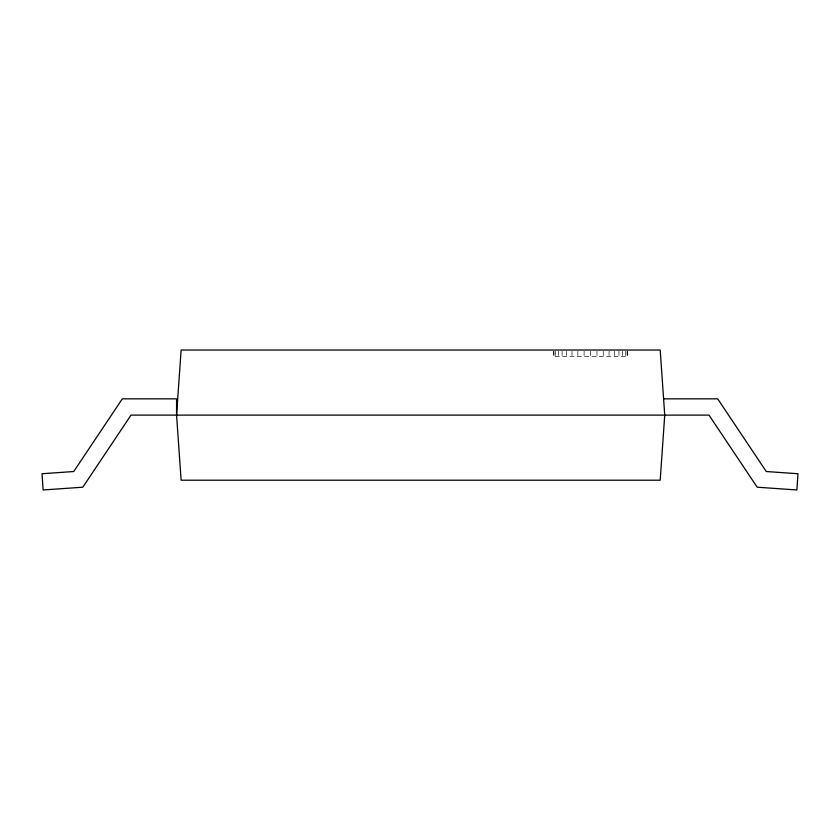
<?xml version="1.0" encoding="UTF-8"?>
<svg xmlns="http://www.w3.org/2000/svg" width="840" height="840" viewBox="0 0 840 840"><rect width="100%" height="100%" fill="white"/><g stroke="black" fill="none" stroke-linecap="round" stroke-linejoin="round"><path stroke-width="0.63" stroke-dasharray="4.2 3.15" d="M627.638 351.33L627.638 356.538L553.434 356.538L553.434 351.33M627.071 351.33L627.071 356.538M625.401 351.33L625.401 356.538M622.661 351.33L622.661 356.538M618.954 351.33L618.954 356.538M614.376 351.33L614.376 356.538M609.084 351.33L609.084 356.538M603.225 351.33L603.225 356.538M596.977 351.33L596.977 356.538M590.53 351.33L590.53 356.538M584.094 351.33L584.094 356.538M577.847 351.33L577.847 356.538M571.988 351.33L571.988 356.538M566.685 351.33L566.685 356.538M562.107 351.33L562.107 356.538M558.4 351.33L558.4 356.538M555.671 351.33L555.671 356.538M554.001 351.33L554.001 356.538"/><path stroke-width="1.26" d="M176.568 415.118L181.115 350.028L660.188 350.028L664.734 415.118L660.188 480.207L181.115 480.207L176.568 415.118L176.568 398.843L122.314 398.843L73.721 471.524L42 473.739L43.134 489.972L82.814 487.2L131.008 415.118L708.992 415.118L757.187 487.2L796.866 489.972L798 473.739L766.279 471.524L717.686 398.843L663.6 398.843"/></g></svg>
